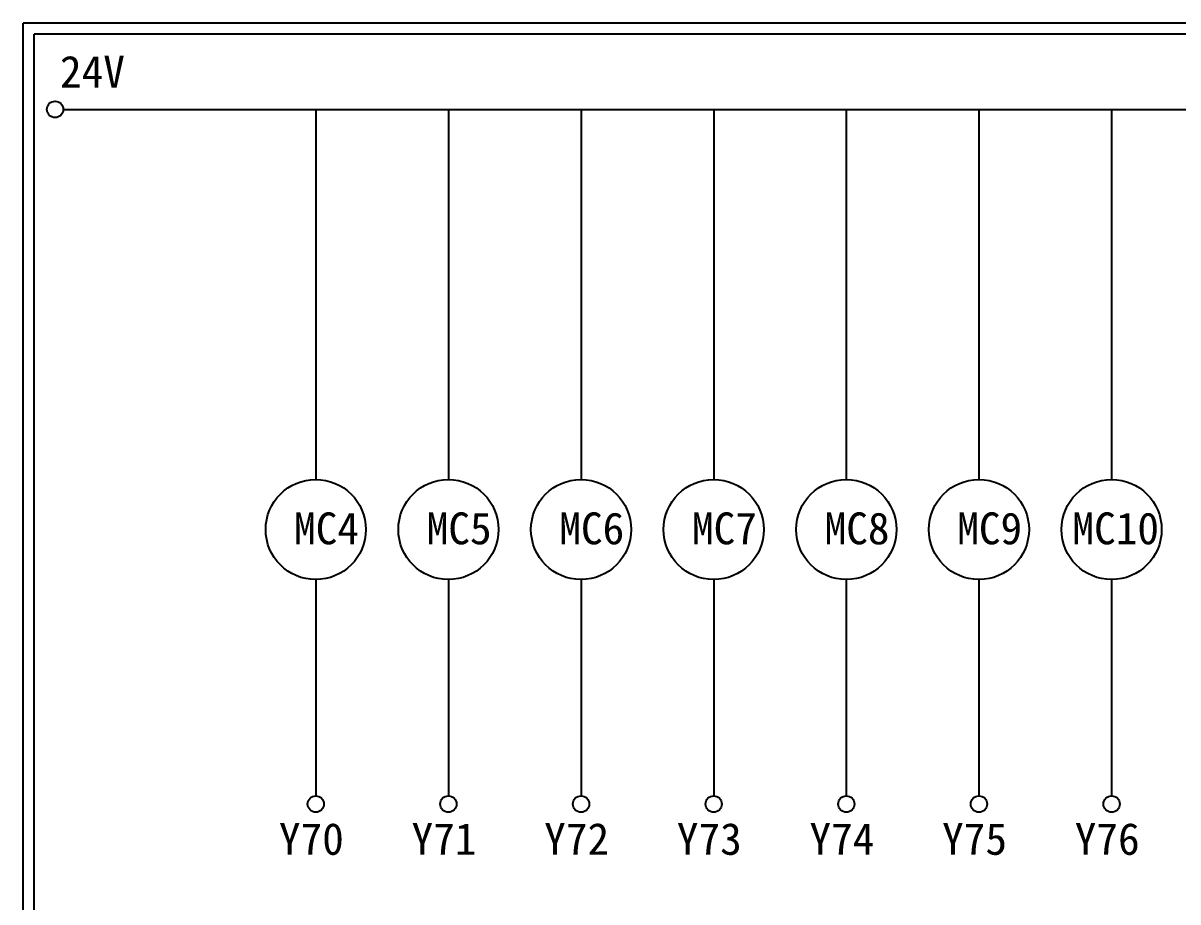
# Model space of a CAD drawing. Extents: x 926 to 1213, y 3 to 207.
# Drawn here: x 925.7 to 1056.3, y 107.6 to 207 of the extents above; entities that cross this region are included whole.
import ezdxf

# ---------------------------------------------------------------- set-up
doc = ezdxf.new("R2010")
doc.units = 0
doc.layers.add('圖框層', color=7, linetype='CONTINUOUS')
doc.layers.add('標尺寸層', color=3, linetype='CONTINUOUS')
doc.styles.add('STSL', font='kaiu.ttf')

msp = doc.modelspace()

# ---------------------------------------------------------------- linework, layer by layer
at = {"layer": '圖框層', "color": 7}
for p, q in [((1212.74, 206.97), (925.74, 206.97)), ((925.74, 3), (925.74, 206.97)), ((1211.49, 205.72), (926.99, 205.72)), ((926.99, 4.25), (926.99, 205.72))]:
    msp.add_line(p, q, dxfattribs=at)
at = {"layer": '標尺寸層', "color": 7}
for p, q in [((930.28, 197.22), (1207.88, 197.22)), ((958.84, 197.22), (958.84, 155.39)), ((973.84, 197.22), (973.84, 155.39)), ((988.84, 197.22), (988.84, 155.39)), ((1003.84, 197.22), (1003.84, 155.39)), ((1018.84, 197.22), (1018.84, 155.39)), ((1033.84, 197.22), (1033.84, 155.39)), ((1048.84, 197.22), (1048.84, 155.39)), ((958.84, 144.07), (958.84, 119.62)), ((973.84, 144.07), (973.84, 119.62)), ((988.84, 144.07), (988.84, 119.62)), ((1003.84, 144.07), (1003.84, 119.62)), ((1018.84, 144.07), (1018.84, 119.62)), ((1033.84, 144.07), (1033.84, 119.62)), ((1048.84, 144.07), (1048.84, 119.62))]:
    msp.add_line(p, q, dxfattribs=at)
for centre, radius in [((929.36, 197.22), 0.92), ((958.84, 149.73), 5.66), ((973.84, 149.73), 5.66), ((988.84, 149.73), 5.66), ((1003.84, 149.73), 5.66), ((1018.84, 149.73), 5.66), ((1033.84, 149.73), 5.66), ((1048.84, 149.73), 5.66), ((958.84, 118.7), 0.92), ((973.84, 118.7), 0.92), ((988.84, 118.7), 0.92), ((1003.84, 118.7), 0.92), ((1018.84, 118.7), 0.92), ((1033.84, 118.7), 0.92), ((1048.84, 118.7), 0.92)]:
    msp.add_circle(centre, radius, dxfattribs=at)

# ---------------------------------------------------------------- texts
at = {"layer": '圖框層', "color": 4, "style": 'STSL'}
for s, p in [('24V', (929.91, 199.68)), ('MC4', (956.38, 148.06)), ('MC5', (971.38, 148.06)), ('MC6', (986.38, 148.06)), ('MC7', (1001.38, 148.06)), ('MC8', (1016.38, 148.06)), ('MC9', (1031.38, 148.06)), ('MC10', (1044.41, 148.06)), ('Y70', (954.67, 112.96)), ('Y71', (969.67, 112.96)), ('Y72', (984.67, 112.96)), ('Y73', (999.67, 112.96)), ('Y74', (1014.67, 112.96)), ('Y75', (1029.67, 112.96)), ('Y76', (1044.67, 112.96))]:
    msp.add_text(s, height=3.6, dxfattribs=at).set_placement(p)

doc.saveas('drawing.dxf')
